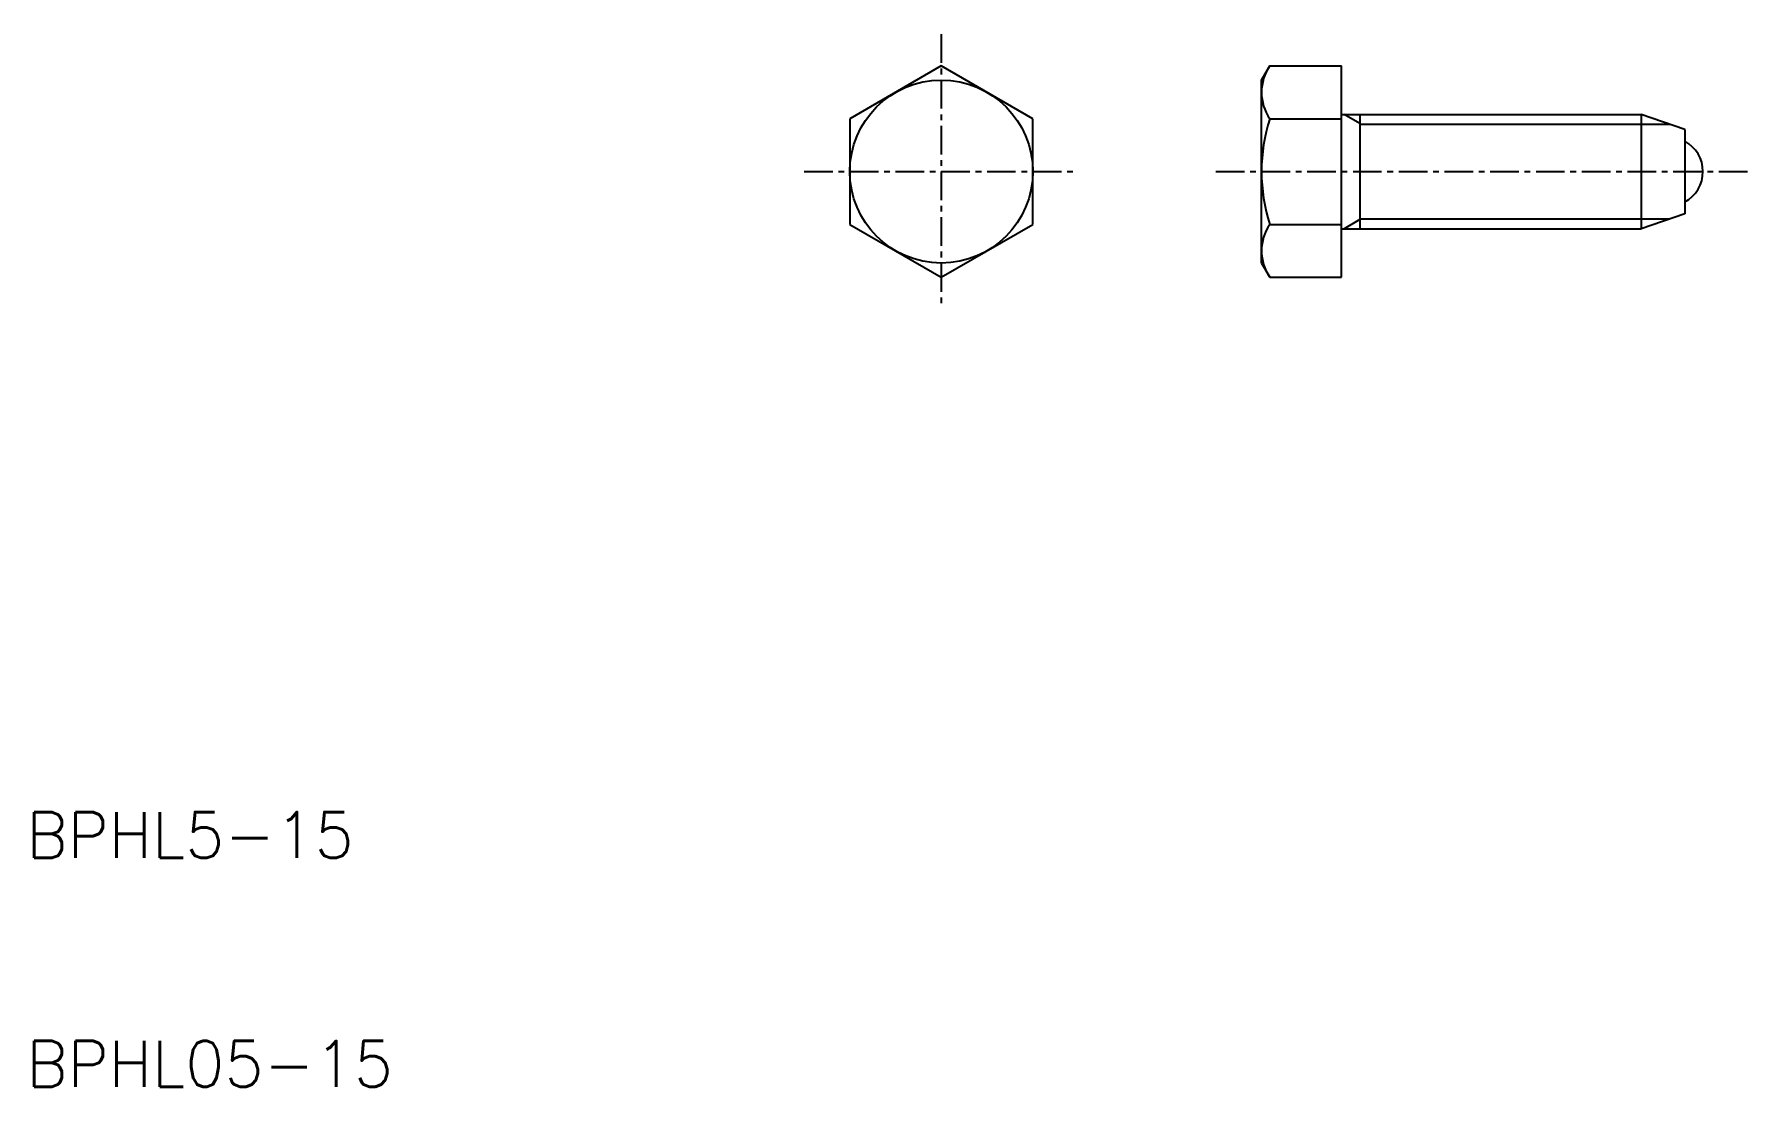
# Model space of a CAD drawing. Extents: x 10.3 to 85.3, y 10 to 56.
import ezdxf

# ---------------------------------------------------------------- set-up
doc = ezdxf.new("R2010")
doc.units = 0
doc.linetypes.add('CENTER', pattern=[2, 1.25, -0.25, 0.25, -0.25])
doc.layers.get('0').update_dxf_attribs({"linetype": 'CONTINUOUS'})
doc.layers.add('CENTER', color=1, linetype='CENTER')
doc.styles.get("Standard").update_dxf_attribs({"font": 'txt.shx'})

msp = doc.modelspace()

# ---------------------------------------------------------------- linework, layer by layer
at = {"color": 7, "linetype": 'CONTINUOUS'}
for p, q in [((50, 54.619), (46, 52.309)), ((54, 52.309), (50, 54.619)), ((64, 54), (64.357, 54.619)), ((64, 46), (64, 54)), ((64.357, 54.619), (67.5, 54.619)), ((67.5, 45.381), (67.5, 54.619)), ((67.5, 52.5), (80.6, 52.5)), ((68.3, 52.5), (68.3, 47.5)), ((82.5, 51.846), (80.6, 52.5)), ((80.6, 52.5), (80.6, 47.5)), ((46, 52.309), (46, 47.691)), ((54, 47.691), (54, 52.309)), ((64.357, 52.309), (67.5, 52.309)), ((82.5, 51.846), (82.5, 48.154)), ((68.3, 51.25), (68.3, 51.25)), ((68.3, 50), (68.3, 50)), ((82.5, 48.154), (80.6, 47.5)), ((46, 47.691), (50, 45.381)), ((50, 45.381), (54, 47.691)), ((64.357, 47.691), (67.5, 47.691)), ((67.5, 47.5), (80.6, 47.5)), ((64, 46), (64.357, 45.381)), ((64.357, 45.381), (67.5, 45.381))]:
    msp.add_line(p, q, dxfattribs=at)
at = {"color": 3, "linetype": 'CONTINUOUS'}
for p, q in [((68.3, 52.1), (67.607, 52.5)), ((68.3, 52.067), (81.858, 52.067)), ((68.3, 47.9), (67.607, 47.5)), ((68.3, 47.933), (81.858, 47.933))]:
    msp.add_line(p, q, dxfattribs=at)
at = {"color": 7, "linetype": 'CONTINUOUS'}
msp.add_circle((50, 50), 4, dxfattribs=at)
for centre, radius, start, end in [((66.045, 53.464), 2.045, 145.61576, 214.38424), ((71.643, 50), 7.643, 162.41205, 197.58795), ((81.8, 50), 1.5, 297.81814, 62.18186), ((66.045, 46.536), 2.045, 145.61576, 214.38424)]:
    msp.add_arc(centre, radius, start, end, dxfattribs=at)
at = {"layer": 'CENTER', "color": 1, "linetype": 'CENTER'}
for p, q in [((50, 56), (50, 44)), ((44, 50), (56, 50)), ((62, 50), (85.3, 50))]:
    msp.add_line(p, q, dxfattribs=at)

# ---------------------------------------------------------------- texts
at = {"color": 7, "linetype": 'CONTINUOUS'}
for s, p in [('BPHL5-15', (10, 20)), ('BPHL05-15', (10, 10))]:
    msp.add_text(s, height=2, dxfattribs=at).set_placement(p)

doc.saveas('drawing.dxf')
